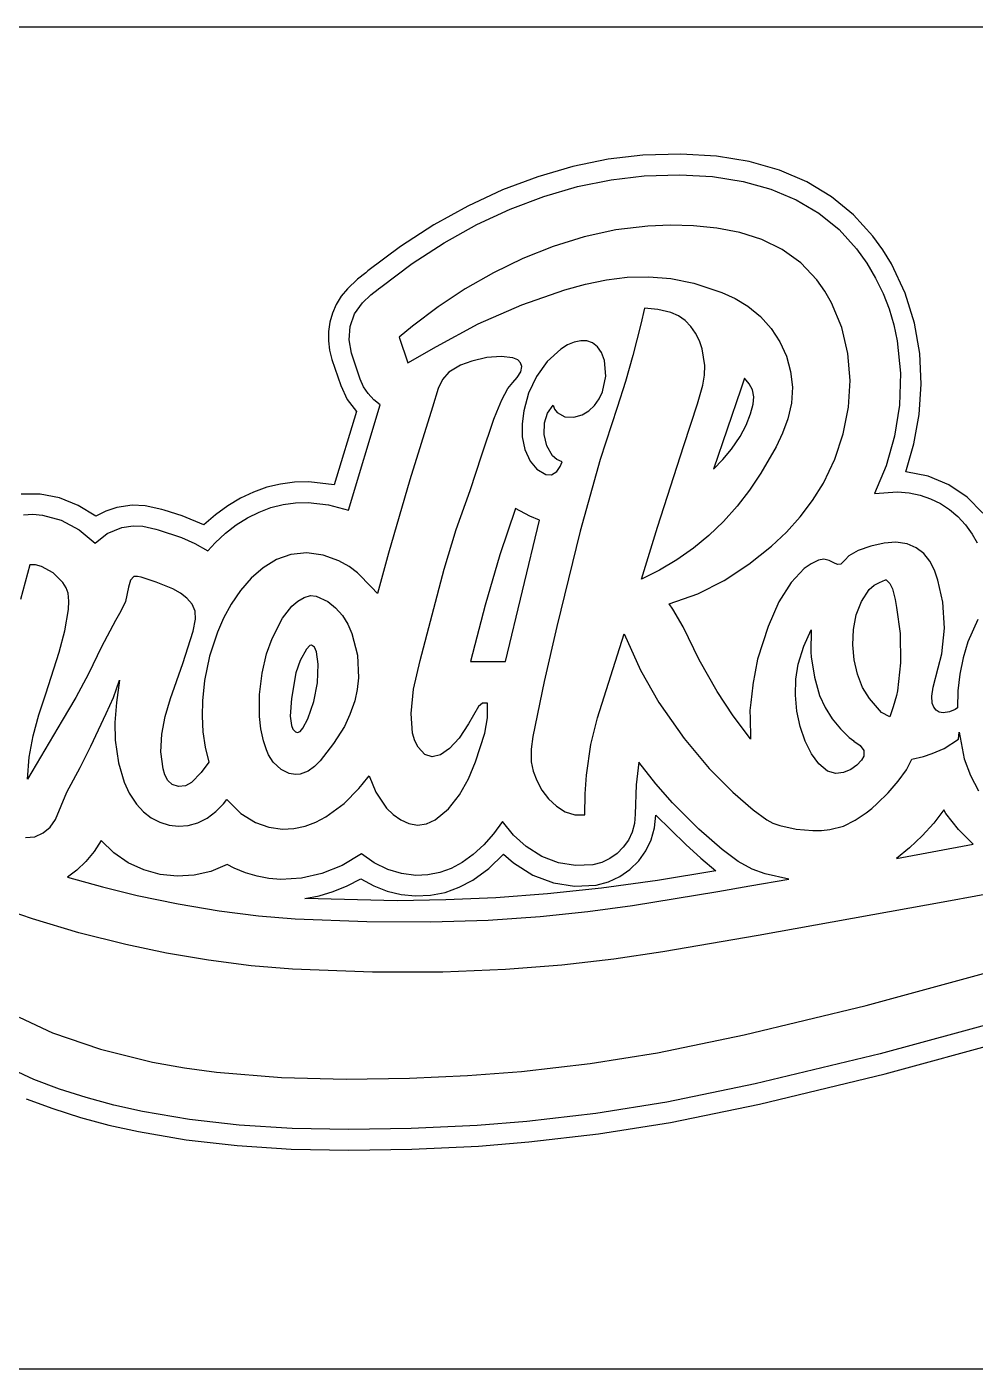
# Model space of a CAD drawing. Extents: x 0 to 353, y 0 to 165.
# Drawn here: x 121 to 237.9, y 0 to 165.4 of the extents above; entities that cross this region are included whole.
import ezdxf

# ---------------------------------------------------------------- set-up
doc = ezdxf.new("R2010")
doc.units = 0

msp = doc.modelspace()

# ---------------------------------------------------------------- linework, layer by layer
at = {"layer": 'Layer 1'}
for p, q in [((0, 165.405), (352.828, 165.405)), ((192.652778, 149.086888), (188.323547, 148.203033)), ((196.947, 149.581), (192.652778, 149.086888)), ((201.637594, 149.717398), (196.947, 149.581)), ((206.006062, 149.456813), (201.637594, 149.717398)), ((210.049312, 148.80032), (206.006062, 149.456813)), ((188.323547, 148.203033), (183.985274, 146.94039)), ((213.76425, 147.749), (210.049312, 148.80032)), ((217.147781, 146.30393), (213.76425, 147.749)), ((183.985274, 146.94039), (179.663925, 145.309915)), ((184.727583, 144.511644), (188.879564, 145.724551)), ((188.879564, 145.724551), (193.019352, 146.572937)), ((193.019352, 146.572937), (197.122042, 147.046313)), ((197.122042, 147.046313), (201.485263, 147.178416)), ((201.485263, 147.178416), (205.541671, 146.949507)), ((205.541671, 146.949507), (209.288412, 146.36062)), ((209.288412, 146.36062), (212.722629, 145.412789)), ((220.196813, 144.466187), (217.147781, 146.30393)), ((179.663925, 145.309915), (175.385467, 143.322563)), ((180.588317, 142.944705), (184.727583, 144.511644)), ((212.722629, 145.412789), (215.841467, 144.107048)), ((215.841467, 144.107048), (218.642068, 142.444429)), ((222.90825, 142.236852), (220.196813, 144.466187)), ((175.385467, 143.322563), (171.175866, 140.98929)), ((176.486673, 141.034223), (180.588317, 142.944705)), ((218.642068, 142.444429), (221.121579, 140.425966)), ((171.175866, 140.98929), (167.061088, 138.32105)), ((172.447557, 138.790688), (176.486673, 141.034223)), ((197.551195, 140.852794), (193.605712, 140.381483)), ((200.343065, 140.968229), (197.551195, 140.852794)), ((203.203545, 140.904812), (200.343065, 140.968229)), ((206.071541, 140.617224), (203.203545, 140.904812)), ((208.885961, 140.060144), (206.071541, 140.617224)), ((225.279, 139.617), (222.90825, 142.236852)), ((189.711142, 139.539008), (185.887705, 138.357793)), ((193.605712, 140.381483), (189.711142, 139.539008)), ((211.58571, 139.188251), (208.885961, 140.060144)), ((214.109694, 137.956225), (211.58571, 139.188251)), ((221.121579, 140.425966), (223.277142, 138.052693)), ((226.499365, 137.929265), (225.279, 139.617)), ((167.061088, 138.32105), (163.0671, 135.3288)), ((168.495878, 136.224588), (172.447557, 138.790688)), ((185.887705, 138.357793), (182.15562, 136.870268)), ((216.396821, 136.318746), (214.109694, 137.956225)), ((223.277142, 138.052693), (224.544831, 136.277805)), ((227.567325, 136.193054), (226.499365, 137.929265)), ((164.656542, 133.346413), (168.495878, 136.224588)), ((182.15562, 136.870268), (178.535107, 135.108858)), ((218.385995, 134.230494), (216.396821, 136.318746)), ((224.544831, 136.277805), (225.629426, 134.444448)), ((229.266224, 132.602179), (227.567325, 136.193054)), ((161.759069, 134.299955), (160.521586, 133.127245)), ((162.788186, 135.113825), (161.759069, 134.299955)), ((162.827875, 135.144692), (162.788186, 135.113825)), ((163.0671, 135.3288), (162.827875, 135.144692)), ((178.535107, 135.108858), (175.046385, 133.105991)), ((189.889816, 133.708411), (192.448441, 134.244423)), ((192.448441, 134.244423), (195.027688, 134.559518)), ((195.027688, 134.559518), (197.659197, 134.618026)), ((197.659197, 134.618026), (200.374609, 134.384278)), ((200.374609, 134.384278), (203.205565, 133.822604)), ((219.364133, 132.851366), (218.385995, 134.230494)), ((225.629426, 134.444448), (226.537924, 132.562005)), ((160.521586, 133.127245), (159.773299, 132.204473)), ((162.381124, 131.396216), (163.415478, 132.373933)), ((163.415478, 132.373933), (164.322504, 133.089546)), ((164.322504, 133.089546), (164.362193, 133.119312)), ((164.362193, 133.119312), (164.656542, 133.346413)), ((175.046385, 133.105991), (171.709675, 130.894094)), ((182.021265, 131.131574), (187.320172, 132.987152)), ((187.320172, 132.987152), (189.889816, 133.708411)), ((203.205565, 133.822604), (206.663886, 132.688756)), ((206.663886, 132.688756), (208.310057, 131.911407)), ((220.202016, 131.406226), (219.364133, 132.851366)), ((226.537924, 132.562005), (227.277323, 130.63986)), ((230.416084, 128.898322), (229.266224, 132.602179)), ((159.164461, 131.203347), (158.698405, 130.139151)), ((159.773299, 132.204473), (159.164461, 131.203347)), ((161.418148, 130.031565), (162.381124, 131.396216)), ((171.709675, 130.894094), (168.545195, 128.505594)), ((176.654534, 128.822954), (182.021265, 131.131574)), ((197.148841, 130.7204), (196.673695, 128.75256)), ((198.793523, 130.576947), (197.148841, 130.7204)), ((208.310057, 131.911407), (209.864245, 130.966214)), ((209.864245, 130.966214), (211.427347, 129.696087)), ((221.47116, 128.353277), (220.202016, 131.406226)), ((158.378464, 129.027168), (158.20797, 127.882681)), ((158.698405, 130.139151), (158.378464, 129.027168)), ((160.860317, 128.487598), (161.418148, 130.031565)), ((200.394391, 130.214384), (198.793523, 130.576947)), ((201.319779, 129.790068), (200.394391, 130.214384)), ((202.143674, 129.210208), (201.319779, 129.790068)), ((202.854708, 128.494955), (202.143674, 129.210208)), ((211.427347, 129.696087), (212.754352, 128.224487)), ((227.277323, 130.63986), (227.854619, 128.687393)), ((158.20797, 127.882681), (158.190257, 126.720972)), ((160.726647, 126.851232), (160.860317, 128.487598)), ((168.545195, 128.505594), (166.927935, 127.168344)), ((171.521765, 126.033944), (176.654534, 128.822954)), ((196.673695, 128.75256), (195.706865, 124.91941)), ((203.441511, 127.664464), (202.854708, 128.494955)), ((203.907132, 126.723197), (203.441511, 127.664464)), ((212.754352, 128.224487), (213.828478, 126.585689)), ((222.221706, 125.14238), (221.47116, 128.353277)), ((227.854619, 128.687393), (228.276811, 126.713987)), ((231.057291, 125.135429), (230.416084, 128.898322)), ((158.190257, 126.720972), (158.328658, 125.557326)), ((161.036154, 125.209386), (160.726647, 126.851232)), ((166.927935, 127.168344), (167.987375, 124.013194)), ((167.987375, 124.013194), (171.521765, 126.033944)), ((187.656308, 126.20676), (186.83904, 125.688978)), ((188.478472, 126.558053), (187.656308, 126.20676)), ((189.282008, 126.726955), (188.478472, 126.558053)), ((190.043389, 126.697562), (189.282008, 126.726955)), ((190.739089, 126.45397), (190.043389, 126.697562)), ((191.345584, 125.980276), (190.739089, 126.45397)), ((191.839346, 125.260576), (191.345584, 125.980276)), ((204.238705, 125.730254), (203.907132, 126.723197)), ((204.567091, 123.660444), (204.238705, 125.730254)), ((213.828478, 126.585689), (214.632944, 124.813966)), ((228.276811, 126.713987), (228.683868, 122.741888)), ((158.328658, 125.557326), (158.626506, 124.407025)), ((158.626506, 124.407025), (159.706886, 121.190135)), ((162.111024, 122.009036), (161.036154, 125.209386)), ((175.858103, 124.21054), (174.487232, 123.713481)), ((177.731412, 124.656749), (175.858103, 124.21054)), ((179.493923, 124.773881), (177.731412, 124.656749)), ((180.922261, 124.611549), (179.493923, 124.773881)), ((181.547753, 124.354959), (180.922261, 124.611549)), ((181.878758, 124.002732), (181.547753, 124.354959)), ((185.162122, 124.153653), (183.828441, 122.320364)), ((186.83904, 125.688978), (185.162122, 124.153653)), ((192.19685, 124.278968), (191.839346, 125.260576)), ((192.361268, 122.377103), (192.19685, 124.278968)), ((195.706865, 124.91941), (194.79686, 121.692031)), ((214.632944, 124.813966), (215.150967, 122.943593)), ((222.481933, 121.844266), (222.221706, 125.14238)), ((231.230232, 121.367448), (231.057291, 125.135429)), ((173.033683, 122.85014), (172.235783, 121.936264)), ((174.487232, 123.713481), (173.033683, 122.85014)), ((181.46769, 122.192401), (181.888404, 122.897545)), ((182.016287, 123.541364), (181.878758, 124.002732)), ((181.888404, 122.897545), (182.016287, 123.541364)), ((204.33751, 121.271483), (204.537877, 122.469994)), ((204.537877, 122.469994), (204.567091, 123.660444)), ((215.150967, 122.943593), (215.365766, 121.008844)), ((228.683868, 122.741888), (228.554473, 118.798622)), ((159.706886, 121.190135), (160.508353, 119.478892)), ((162.524571, 121.065738), (162.111024, 122.009036)), ((163.085293, 120.209874), (162.524571, 121.065738)), ((171.722204, 120.851439), (171.021743, 118.52531)), ((172.235783, 121.936264), (171.722204, 120.851439)), ((179.541749, 119.437843), (180.299802, 120.840409)), ((180.299802, 120.840409), (180.937008, 121.592265)), ((180.937008, 121.592265), (181.46769, 122.192401)), ((183.828441, 122.320364), (182.854635, 120.267762)), ((191.956934, 120.440307), (192.361268, 122.377103)), ((194.79686, 121.692031), (193.760662, 118.479431)), ((203.679635, 118.948664), (204.33751, 121.271483)), ((209.035294, 120.75483), (205.657454, 110.89139)), ((209.45973, 122.12515), (209.035294, 120.75483)), ((210.040301, 121.420425), (209.45973, 122.12515)), ((210.440605, 120.687105), (210.040301, 121.420425)), ((215.365766, 121.008844), (215.260559, 119.043993)), ((222.280122, 118.529669), (222.481933, 121.844266)), ((230.975295, 117.648324), (231.230232, 121.367448)), ((160.508353, 119.478892), (161.650466, 117.990885)), ((163.777893, 119.458189), (163.085293, 120.209874)), ((164.587074, 118.827426), (163.777893, 119.458189)), ((178.931692, 117.950939), (179.541749, 119.437843)), ((182.854635, 120.267762), (182.25734, 118.074498)), ((190.991808, 118.754038), (191.543972, 119.548015)), ((191.543972, 119.548015), (191.956934, 120.440307)), ((210.625, 119.831), (210.440605, 120.687105)), ((210.519075, 118.925059), (210.624994, 119.831)), ((161.650466, 117.990885), (158.906516, 108.965295)), ((160.650294, 105.844126), (164.587074, 118.827426)), ((171.021743, 118.52531), (168.210545, 109.584734)), ((178.573403, 117.04364), (178.931692, 117.950939)), ((182.25734, 118.074498), (182.063933, 116.504001)), ((184.839238, 116.617088), (185.193807, 117.786766)), ((185.193807, 117.786766), (185.870008, 118.800998)), ((185.87, 118.801), (186.05719, 118.296742)), ((186.05719, 118.296742), (186.391863, 117.872478)), ((186.391863, 117.872478), (187.34285, 117.34579)), ((188.423233, 117.296594), (189.47385, 117.603758)), ((189.47385, 117.603758), (190.301435, 118.094058)), ((190.301435, 118.094058), (190.991808, 118.754038)), ((193.760662, 118.479431), (191.679685, 112.07171)), ((201.973075, 113.813544), (203.679635, 118.948664)), ((209.665211, 116.342995), (210.197667, 117.719706)), ((210.197667, 117.719706), (210.519075, 118.925059)), ((215.260559, 119.043993), (214.818565, 117.083314)), ((221.644553, 115.269319), (222.280122, 118.529669)), ((228.554473, 118.798622), (227.944605, 114.959245)), ((230.332864, 114.032004), (230.975295, 117.648324)), ((177.089392, 112.664238), (178.573403, 117.04364)), ((182.063933, 116.504001), (182.082605, 114.899914)), ((184.795966, 115.191231), (184.839238, 116.617088)), ((187.34285, 117.34579), (188.423233, 117.296594)), ((208.926154, 114.92298), (209.665211, 116.342995)), ((214.818565, 117.083314), (214.161551, 115.337169)), ((182.082605, 114.899914), (182.385704, 113.339442)), ((185.108229, 113.795968), (184.795966, 115.191231)), ((207.864759, 113.377284), (208.926154, 114.92298)), ((214.161551, 115.337169), (213.351781, 113.654483)), ((220.603504, 112.13395), (221.644553, 115.269319)), ((227.944605, 114.959245), (226.910242, 111.298816)), ((175.660783, 108.26499), (177.089392, 112.664238)), ((182.385704, 113.339442), (183.045578, 111.899788)), ((185.81433, 112.535614), (185.108229, 113.795968)), ((186.338845, 112.072664), (185.81433, 112.535614)), ((198.761695, 103.752744), (201.973075, 113.813544)), ((206.802328, 112.093176), (207.864759, 113.377284)), ((213.351781, 113.654483), (211.474895, 110.412514)), ((229.343328, 110.572434), (230.332864, 114.032004)), ((183.045578, 111.899788), (183.881632, 110.920555)), ((183.881632, 110.920555), (184.968218, 110.240638)), ((186.329718, 110.600028), (186.74671, 111.224552)), ((186.980149, 111.812698), (186.338845, 112.072664)), ((186.74671, 111.224552), (186.980149, 111.812698)), ((191.679685, 112.07171), (189.200315, 103.26109)), ((205.657454, 110.89139), (206.802328, 112.093176)), ((219.185256, 109.194294), (220.603504, 112.13395)), ((226.910242, 111.298816), (225.507362, 107.892393)), ((154.01804, 109.288056), (152.287512, 109.065547)), ((155.780026, 109.327993), (154.01804, 109.288056)), ((158.906516, 108.965295), (155.780026, 109.327993)), ((168.210545, 109.584734), (165.607713, 100.54251)), ((184.968218, 110.240638), (185.69899, 110.19957)), ((185.69899, 110.19957), (186.329718, 110.600028)), ((211.474895, 110.412514), (210.086268, 108.313248)), ((217.843878, 107.047864), (219.185256, 109.194294)), ((232.097765, 110.036067), (229.343328, 110.572434)), ((234.632372, 108.985209), (232.097765, 110.036067)), ((122.670759, 107.832832), (120.318174, 107.813246)), ((125.043188, 107.360563), (122.670759, 107.832832)), ((148.941242, 108.081697), (147.335706, 107.324801)), ((150.593545, 108.662686), (148.941242, 108.081697)), ((152.287512, 109.065547), (150.593545, 108.662686)), ((173.939612, 103.459223), (175.660783, 108.26499)), ((210.086268, 108.313248), (208.552664, 106.327268)), ((225.507362, 107.892393), (228.315252, 108.091935)), ((228.315252, 108.091935), (229.744118, 107.96842)), ((229.744118, 107.96842), (231.108169, 107.686517)), ((231.108169, 107.686517), (232.400365, 107.250205)), ((236.891854, 107.451074), (234.632372, 108.985209)), ((127.350297, 106.435816), (125.043188, 107.360563)), ((129.506924, 105.097966), (127.350297, 106.435816)), ((132.106454, 106.171736), (130.74964, 105.727456)), ((133.985096, 106.444655), (132.106454, 106.171736)), ((135.596469, 106.388087), (133.985096, 106.444655)), ((137.642854, 105.947942), (135.596469, 106.388087)), ((137.943816, 105.857543), (137.642854, 105.947942)), ((145.78204, 106.394221), (144.285346, 105.292177)), ((147.335706, 107.324801), (145.78204, 106.394221)), ((149.635783, 105.612206), (151.103782, 106.158194)), ((151.103782, 106.158194), (152.607916, 106.537746)), ((152.607916, 106.537746), (154.143236, 106.748703)), ((154.143236, 106.748703), (155.704794, 106.788909)), ((155.704794, 106.788909), (158.205654, 106.514542)), ((158.205654, 106.514542), (160.650294, 105.844126)), ((181.25, 106.066), (179.315461, 100.335341)), ((183.020291, 105.127087), (181.25, 106.066016)), ((181.25, 106.066016), (181.25, 106.066)), ((208.552664, 106.327268), (206.882272, 104.464406)), ((216.322251, 105.023804), (217.843878, 107.047864)), ((232.400365, 107.250205), (233.613664, 106.663463)), ((233.613664, 106.663463), (234.741026, 105.93027)), ((234.741026, 105.93027), (235.775408, 105.054605)), ((238.820918, 105.464874), (236.891854, 107.451074)), ((120.625489, 105.291803), (121.773447, 105.347407)), ((121.773447, 105.347407), (122.939711, 105.247155)), ((122.939711, 105.247155), (125.264373, 104.608848)), ((125.264373, 104.608848), (127.4739, 103.436414)), ((130.74964, 105.727456), (129.506924, 105.097966)), ((140.173201, 105.138895), (137.943816, 105.857543)), ((142.850726, 104.020893), (140.173201, 105.138895)), ((144.285346, 105.292177), (142.850726, 104.020893)), ((146.82798, 104.029547), (148.208866, 104.901938)), ((148.208866, 104.901938), (149.635783, 105.612206)), ((179.99324, 87.198996), (184.18357, 104.625696)), ((184.18357, 104.625696), (183.020291, 105.127087)), ((206.882272, 104.464406), (205.083285, 102.734495)), ((214.631124, 103.139476), (216.322251, 105.023804)), ((235.775408, 105.054605), (236.70977, 104.040447)), ((127.4739, 103.436414), (129.442719, 101.789383)), ((129.442719, 101.789383), (130.911706, 102.981938)), ((130.911706, 102.981938), (132.718039, 103.706513)), ((132.718039, 103.706513), (134.113885, 103.908518)), ((134.113885, 103.908518), (135.318116, 103.864026)), ((135.318116, 103.864026), (136.902859, 103.517997)), ((136.902859, 103.517997), (137.207131, 103.425394)), ((137.207131, 103.425394), (140.087913, 102.463248)), ((144.224094, 101.807029), (145.498073, 102.997192)), ((145.498073, 102.997192), (146.82798, 104.029547)), ((172.444993, 98.57904), (173.939612, 103.459223)), ((189.200315, 103.26109), (186.327385, 91.49709)), ((196.765195, 97.341014), (198.761695, 103.752744)), ((205.083285, 102.734495), (203.163892, 101.147368)), ((212.781246, 101.412244), (214.631124, 103.139476)), ((236.70977, 104.040447), (237.537072, 102.891775)), ((237.537072, 102.891775), (238.142306, 101.831235)), ((140.087913, 102.463248), (141.71088, 101.754179)), ((141.71088, 101.754179), (143.333331, 100.837994)), ((143.333331, 100.837994), (144.224094, 101.807029)), ((203.163892, 101.147368), (201.132286, 99.712857)), ((209.988675, 99.186778), (212.781246, 101.412244)), ((225.050211, 101.430983), (223.466709, 100.875773)), ((226.680701, 101.791621), (225.050211, 101.430983)), ((228.132601, 101.885185), (226.680701, 101.791621)), ((229.510611, 101.688554), (228.132601, 101.885185)), ((230.645367, 101.211513), (229.510611, 101.688554)), ((231.564814, 100.490637), (230.645367, 101.211513)), ((151.775316, 99.762287), (150.13484, 98.758669)), ((153.572578, 100.395515), (151.775316, 99.762287)), ((155.520477, 100.583305), (153.572578, 100.395515)), ((157.523591, 100.310177), (155.520477, 100.583305)), ((159.480407, 99.615371), (157.523591, 100.310177)), ((160.737214, 98.91648), (159.480407, 99.615371)), ((165.607713, 100.54251), (164.227473, 95.5926)), ((179.315461, 100.335341), (177.519216, 94.161381)), ((201.132286, 99.712857), (198.996657, 98.440795)), ((217.699357, 99.249096), (216.836851, 98.651194)), ((218.594379, 99.677022), (217.699357, 99.249096)), ((219.261351, 99.792778), (218.594379, 99.677022)), ((219.895937, 99.655042), (219.261351, 99.792778)), ((220.478431, 99.368892), (219.895937, 99.655042)), ((220.936217, 99.16515), (220.478431, 99.368892)), ((221.864187, 99.711197), (221.346044, 99.197465)), ((222.333821, 100.230443), (221.864187, 99.711197)), ((223.466709, 100.875773), (222.333821, 100.230443)), ((232.296895, 99.5625), (231.564814, 100.490637)), ((232.869554, 98.463676), (232.296895, 99.5625)), ((121.377121, 99.128151), (120.232801, 94.841901)), ((122.078438, 99.110656), (121.377121, 99.128151)), ((122.814894, 98.915419), (122.078438, 99.110656)), ((124.259697, 98.107581), (122.814894, 98.915419)), ((125.444464, 96.936353), (124.259697, 98.107581)), ((134.213813, 97.680631), (133.797009, 97.226224)), ((134.656438, 97.689312), (134.213813, 97.680631)), ((135.095757, 97.578105), (134.656438, 97.689312)), ((150.13484, 98.758669), (148.657299, 97.459708)), ((161.775118, 98.126122), (160.737214, 98.91648)), ((163.517507, 96.359891), (161.775118, 98.126122)), ((169.493793, 87.32544), (172.444993, 98.57904)), ((198.996657, 98.440795), (196.765195, 97.341014)), ((206.962928, 97.201506), (209.988675, 99.186778)), ((216.836851, 98.651194), (215.210888, 96.948095)), ((221.346044, 99.197465), (220.936217, 99.16515)), ((233.310735, 97.230739), (232.869554, 98.463676)), ((125.855876, 96.286879), (125.444464, 96.936353)), ((126.102131, 95.633451), (125.855876, 96.286879)), ((133.538436, 96.342283), (133.186343, 94.613671)), ((133.797009, 97.226224), (133.538436, 96.342283)), ((136.949836, 96.996488), (135.095757, 97.578105)), ((138.997804, 96.166306), (136.949836, 96.996488)), ((139.94399, 95.630196), (138.997804, 96.166306)), ((147.348844, 95.94045), (146.215622, 94.275942)), ((148.657299, 97.459708), (147.348844, 95.94045)), ((164.227473, 95.5926), (163.517507, 96.359891)), ((203.700291, 95.550274), (206.962928, 97.201506)), ((215.210888, 96.948095), (213.719489, 94.572997)), ((223.868895, 94.605362), (224.81534, 96.059987)), ((224.81534, 96.059987), (225.457711, 96.598387)), ((225.457711, 96.598387), (226.11455, 96.934212)), ((226.11455, 96.934212), (226.841601, 97.271552)), ((226.841601, 97.271552), (226.938615, 97.245108)), ((226.938615, 97.245108), (227.394747, 96.793913)), ((227.394747, 96.793913), (227.70701, 96.144951)), ((227.70701, 96.144951), (228.032225, 94.840158)), ((233.910441, 94.508825), (233.310735, 97.230739)), ((126.207689, 94.628178), (126.102131, 95.633451)), ((126.139613, 93.617111), (126.207689, 94.628178)), ((133.186343, 94.613671), (132.615147, 93.402238)), ((140.758039, 94.998574), (139.94399, 95.630196)), ((141.379749, 94.260318), (140.758039, 94.998574)), ((153.6783, 94.0061), (154.415137, 94.640084)), ((154.415137, 94.640084), (155.203237, 95.096818)), ((155.203237, 95.096818), (155.977694, 95.319356)), ((155.977694, 95.319356), (156.6736, 95.25075)), ((156.6736, 95.25075), (158.13211, 94.578274)), ((158.13211, 94.578274), (159.068074, 93.826965)), ((200.197046, 94.326924), (203.700291, 95.550274)), ((200.649044, 93.637904), (200.197046, 94.326924)), ((213.719489, 94.572997), (212.365649, 91.531172)), ((223.232044, 92.938451), (223.868895, 94.605362)), ((228.032225, 94.840158), (228.219632, 93.861751)), ((234.113288, 91.311364), (233.910441, 94.508825)), ((125.693561, 90.971033), (126.139613, 93.617111)), ((132.615147, 93.402238), (131.950523, 92.234631)), ((141.748917, 93.404305), (141.379749, 94.260318)), ((141.804452, 92.43747), (141.748917, 93.404305)), ((146.215622, 94.275942), (145.263783, 92.541231)), ((152.544379, 92.519934), (153.6783, 94.00608)), ((153.6783, 94.00608), (153.6783, 94.0061)), ((159.068074, 93.826965), (159.909225, 92.884939)), ((159.909225, 92.884939), (160.564715, 91.819932)), ((177.519216, 94.161381), (175.68054, 87.2056)), ((201.904714, 91.460604), (200.649044, 93.637904)), ((222.885925, 91.133461), (223.232044, 92.938451)), ((228.219632, 93.861751), (228.634009, 90.648998)), ((131.950523, 92.234631), (130.207029, 88.992797)), ((141.521816, 90.951395), (141.804452, 92.43747)), ((145.263783, 92.541231), (144.499477, 90.811365)), ((151.26453, 90.03457), (152.544379, 92.519934)), ((160.564715, 91.819932), (161.094269, 90.632813)), ((186.327385, 91.49709), (184.773097, 84.738505)), ((203.884399, 87.410555), (201.904714, 91.460604)), ((212.365649, 91.531172), (211.052659, 87.474232)), ((216.80013, 89.105185), (217.68593, 91.090246)), ((217.68593, 91.090246), (217.627496, 88.346296)), ((222.811675, 89.264599), (222.885925, 91.133461)), ((233.806812, 88.131265), (234.113288, 91.311364)), ((238.206641, 92.381539), (236.984009, 89.632767)), ((125.021076, 88.36544), (125.693561, 90.971033)), ((140.234536, 86.97101), (141.521816, 90.951395)), ((144.499477, 90.811365), (143.543119, 87.872975)), ((150.566786, 88.131766), (151.26453, 90.03457)), ((161.094269, 90.632813), (161.761307, 87.993731)), ((191.364384, 80.27543), (194.643014, 90.60193)), ((194.643014, 90.60193), (196.669004, 86.122209)), ((228.634009, 90.648998), (228.696985, 87.037711)), ((236.984009, 89.632767), (236.409662, 87.669458)), ((123.344538, 83.214012), (125.021076, 88.36544)), ((130.207029, 88.992797), (128.602443, 85.680681)), ((143.543119, 87.872975), (142.920797, 84.846115)), ((150.023814, 85.775397), (150.566786, 88.131766)), ((155.468941, 88.724358), (154.704922, 87.330524)), ((155.914321, 89.162022), (155.468941, 88.724358)), ((156.111656, 89.209427), (155.914321, 89.162022)), ((156.490065, 88.964825), (156.111656, 89.209427)), ((156.727916, 88.3804), (156.490065, 88.964825)), ((156.92966, 86.89212), (156.727916, 88.3804)), ((161.761307, 87.993731), (161.881817, 85.170679)), ((216.083, 86.864636), (216.80013, 89.105185)), ((217.627496, 88.346296), (217.694735, 87.786263)), ((217.694735, 87.786263), (218.079072, 85.266934)), ((222.990433, 87.406074), (222.811675, 89.264599)), ((233.353713, 86.418085), (233.806812, 88.131265)), ((236.409662, 87.669458), (236.006571, 85.644036)), ((138.716266, 82.641278), (140.234536, 86.97101)), ((154.704922, 87.330524), (154.181303, 85.824552)), ((156.841465, 84.565986), (156.92966, 86.89212)), ((168.681851, 83.790323), (169.493793, 87.32544)), ((175.68054, 87.2056), (179.99324, 87.198996)), ((196.669004, 86.122209), (198.924854, 82.15842)), ((206.093944, 83.487834), (203.884399, 87.410555)), ((211.052659, 87.474232), (210.497034, 84.367582)), ((215.781407, 85.017405), (216.083, 86.864636)), ((223.403336, 85.632092), (222.990433, 87.406074)), ((228.697, 87.0377), (228.335403, 83.57056)), ((228.696985, 87.037711), (228.697, 87.0377)), ((232.725604, 84.033939), (233.353713, 86.418085)), ((128.602443, 85.680681), (127.052426, 82.766682)), ((131.68751, 82.764543), (132.462074, 84.889032)), ((132.462074, 84.889032), (132.076775, 82.166167)), ((142.920797, 84.846115), (142.656214, 82.355725)), ((149.709974, 83.145455), (150.023814, 85.775397)), ((154.181303, 85.824552), (153.621271, 82.654378)), ((156.37624, 82.27955), (156.841465, 84.565986)), ((161.881817, 85.170679), (161.72821, 83.753596)), ((184.773097, 84.738505), (183.401535, 77.94599)), ((210.497034, 84.367582), (210.483798, 84.265054)), ((215.738557, 83.06831), (215.781407, 85.017405)), ((218.079072, 85.266934), (218.722205, 82.994003)), ((224.031522, 84.016861), (223.403336, 85.632092)), ((236.006571, 85.644036), (235.772771, 83.578719)), ((122.514351, 80.637329), (123.344538, 83.214012)), ((127.052426, 82.766682), (125.363503, 79.937021)), ((130.801535, 80.775862), (131.68751, 82.764543)), ((149.69963, 80.42193), (149.709974, 83.145455)), ((161.72821, 83.753596), (161.427275, 82.366639)), ((168.368485, 80.785934), (168.681851, 83.790323)), ((208.063566, 80.510581), (206.093944, 83.487834)), ((210.483798, 84.265054), (210.260004, 82.147284)), ((215.932696, 81.096764), (215.738557, 83.06831)), ((218.722205, 82.994003), (219.418837, 81.538434)), ((224.856129, 82.634587), (224.031522, 84.016861)), ((228.216339, 83.007217), (227.770959, 81.614847)), ((228.335403, 83.57056), (228.216339, 83.007217)), ((232.556863, 82.941862), (232.725604, 84.033939)), ((232.595241, 82.082225), (232.556863, 82.941862)), ((235.772771, 83.578719), (235.706299, 81.495727)), ((132.076775, 82.166167), (131.860148, 79.692182)), ((138.090812, 80.42822), (138.716266, 82.641278)), ((142.656214, 82.355725), (142.615734, 80.452)), ((153.621271, 82.654378), (153.480851, 80.482453)), ((155.655113, 80.153105), (156.37624, 82.27955)), ((161.427275, 82.366639), (160.841024, 80.659657)), ((176.70258, 81.63797), (175.4414, 79.50146)), ((177.173866, 82.085556), (176.70258, 81.63797)), ((177.79729, 82.080045), (177.173866, 82.085556)), ((177.802443, 80.261723), (177.79729, 82.080045)), ((198.924854, 82.15842), (202.028608, 77.697164)), ((210.260004, 82.147284), (210.143423, 81.142283)), ((210.143423, 81.142283), (210.160786, 80.159604)), ((216.342067, 79.18218), (215.932696, 81.096764)), ((219.418837, 81.538434), (220.290963, 80.14684)), ((226.368532, 80.930647), (224.856129, 82.634587)), ((227.770959, 81.614847), (227.367469, 80.363587)), ((232.786119, 81.563218), (232.595241, 82.082225)), ((233.07549, 81.186218), (232.786119, 81.563218)), ((233.462632, 80.952675), (233.07549, 81.186218)), ((235.435101, 81.299495), (234.719486, 80.97924)), ((235.706299, 81.495727), (235.435101, 81.299495)), ((125.363503, 79.937021), (121.099303, 72.718311)), ((121.805461, 78.039434), (122.514351, 80.637329)), ((128.897914, 76.755302), (130.801535, 80.775862)), ((131.860148, 79.692182), (131.891156, 77.499451)), ((137.671973, 78.227203), (138.090812, 80.42822)), ((142.615734, 80.452), (142.72925, 78.538561)), ((149.870507, 78.914632), (149.69963, 80.42193)), ((153.480851, 80.482453), (153.631349, 79.316755)), ((155.041594, 78.965185), (155.655113, 80.153105)), ((160.841024, 80.659657), (160.156175, 79.208938)), ((168.554935, 78.377897), (168.368485, 80.785934)), ((175.4414, 79.50146), (174.288586, 77.769783)), ((177.462292, 78.38966), (177.802443, 80.261723)), ((190.53646, 76.98908), (191.364384, 80.27543)), ((210.206004, 77.654874), (208.063566, 80.510581)), ((210.160786, 80.159604), (210.199372, 77.799304)), ((220.290963, 80.14684), (221.28794, 78.891465)), ((227.367469, 80.363587), (226.368532, 80.930647)), ((233.946821, 80.864035), (233.462632, 80.952675)), ((234.719486, 80.97924), (233.946821, 80.864035)), ((121.304801, 75.404903), (121.805461, 78.039434)), ((137.547871, 76.071353), (137.671973, 78.227203)), ((142.72925, 78.538561), (143.00689, 76.63918)), ((150.190211, 77.43214), (149.870507, 78.914632)), ((153.631349, 79.316755), (153.822863, 78.855095)), ((153.822863, 78.855095), (154.115159, 78.527988)), ((154.115159, 78.527988), (154.361003, 78.444202)), ((154.361, 78.4442), (154.704921, 78.586166)), ((154.361003, 78.444202), (154.361, 78.4442)), ((154.704921, 78.586166), (155.041594, 78.965185)), ((160.156175, 79.208938), (158.802395, 77.081039)), ((168.835978, 77.41802), (168.554935, 78.377897)), ((174.288586, 77.769783), (173.129467, 76.483559)), ((176.33106, 74.848105), (177.462292, 78.38966)), ((183.401535, 77.94599), (183.195518, 76.386465)), ((210.199372, 77.799304), (210.210406, 77.64827)), ((216.944915, 77.403972), (216.342067, 79.18218)), ((221.28794, 78.891465), (222.359125, 77.844553)), ((222.359125, 77.844553), (222.92467, 77.425631)), ((235.830894, 77.647274), (235.904757, 78.488425)), ((235.904757, 78.488425), (236.539756, 75.189955)), ((127.579823, 74.156182), (128.897914, 76.755302)), ((131.891156, 77.499451), (132.33309, 74.704792)), ((143.00689, 76.63918), (143.458783, 74.777625)), ((150.542989, 76.3264), (150.190211, 77.43214)), ((150.817495, 75.715655), (150.542989, 76.3264)), ((158.802395, 77.081039), (157.160875, 74.971539)), ((169.24244, 76.63184), (168.835978, 77.41802)), ((170.0767, 75.744935), (169.24244, 76.63184)), ((173.129467, 76.483559), (172.014791, 75.689295)), ((183.195518, 76.386465), (183.192073, 74.8195)), ((189.98676, 73.202511), (190.53646, 76.98908)), ((202.028608, 77.697164), (205.121614, 74.02469)), ((210.210406, 77.64827), (210.206004, 77.654874)), ((217.719484, 75.841553), (216.944915, 77.403972)), ((222.92467, 77.425631), (222.963256, 77.400288)), ((222.963256, 77.400288), (223.705881, 76.847005)), ((223.705881, 76.847005), (224.191366, 76.225098)), ((224.191366, 76.225098), (224.17097, 75.555785)), ((232.616214, 75.845354), (234.063564, 76.495167)), ((234.063564, 76.495167), (235.830894, 77.647274)), ((121.099303, 72.718311), (121.304801, 75.404903)), ((132.33309, 74.704792), (133.032857, 72.324648)), ((137.806626, 73.993795), (137.547871, 76.071353)), ((143.458783, 74.777625), (142.502976, 73.507625)), ((151.38635, 74.809457), (150.817495, 75.715655)), ((152.350977, 73.878734), (151.38635, 74.809457)), ((157.160875, 74.971539), (156.46745, 74.275354)), ((170.9953, 75.4335), (170.0767, 75.744935)), ((172.014791, 75.689295), (170.9953, 75.4335)), ((175.462879, 72.728826), (176.33106, 74.848105)), ((183.192073, 74.8195), (183.415153, 73.700698)), ((196.453071, 74.78747), (196.111869, 72.00962)), ((198.525366, 72.126206), (196.453071, 74.78747)), ((218.644018, 74.574336), (217.719484, 75.841553)), ((219.69676, 73.681736), (218.644018, 74.574336)), ((223.8893, 75.0278), (223.323943, 74.419429)), ((224.17097, 75.555785), (223.889298, 75.027858)), ((223.889298, 75.027858), (223.8893, 75.0278)), ((229.417443, 73.842568), (230.099364, 75.155784)), ((230.099364, 75.155784), (231.517094, 75.498639)), ((231.517094, 75.498639), (232.616214, 75.845354)), ((236.539756, 75.189955), (237.308424, 73.164655)), ((125.966554, 71.113062), (127.579823, 74.156182)), ((138.033828, 73.230773), (137.806626, 73.993795)), ((138.388155, 72.556224), (138.033828, 73.230773)), ((142.502976, 73.507625), (141.317588, 72.275107)), ((153.35529, 73.406077), (152.350977, 73.878734)), ((154.144766, 73.284406), (153.35529, 73.406077)), ((154.72671, 73.332225), (154.144766, 73.284406)), ((155.680178, 73.703124), (154.72671, 73.332225)), ((156.46745, 74.275354), (155.680178, 73.703124)), ((162.359965, 72.025897), (163.22427, 73.112887)), ((163.22427, 73.112887), (164.017038, 71.090102)), ((183.415153, 73.700698), (183.862573, 72.523346)), ((189.82007, 70.891784), (189.98676, 73.202511)), ((205.121614, 74.02469), (208.017424, 71.111244)), ((220.72643, 73.38849), (219.69676, 73.681736)), ((221.670676, 73.513164), (220.72643, 73.38849)), ((222.560458, 73.885681), (221.670676, 73.513164)), ((223.323943, 74.419429), (222.560458, 73.885681)), ((228.420915, 72.441193), (229.417443, 73.842568)), ((237.308424, 73.164655), (238.310256, 71.257585)), ((133.032857, 72.324648), (133.647737, 70.993705)), ((138.931824, 72.050348), (138.388155, 72.556224)), ((139.727056, 71.793345), (138.931824, 72.050348)), ((140.595186, 71.879816), (139.727056, 71.793345)), ((141.317588, 72.275107), (140.595186, 71.879816)), ((160.13192, 69.69465), (161.934428, 71.543032)), ((161.934428, 71.543032), (162.359965, 72.025897)), ((174.363911, 70.752585), (175.462879, 72.728826)), ((183.862573, 72.523346), (184.507939, 71.359948)), ((184.507939, 71.359948), (185.324859, 70.283004)), ((196.111869, 72.00962), (195.988948, 68.37353)), ((200.599311, 69.76921), (198.525366, 72.126206)), ((227.190396, 71.030928), (228.420915, 72.441193)), ((125.259073, 69.427453), (125.966554, 71.113062)), ((133.647737, 70.993705), (134.54787, 69.607162)), ((134.54787, 69.607162), (135.390635, 68.681018)), ((144.328351, 68.715571), (145.26018, 69.677712)), ((145.26018, 69.677712), (145.666978, 70.185935)), ((145.666978, 70.185935), (147.387868, 68.489295)), ((157.884376, 68.066929), (160.13192, 69.69465)), ((164.017038, 71.090102), (165.354578, 69.147723)), ((173.005528, 69.032657), (174.363911, 70.752585)), ((185.324859, 70.283004), (186.286937, 69.365016)), ((189.780193, 68.28981), (189.82007, 70.891784)), ((203.834936, 66.519663), (200.599311, 69.76921)), ((208.017424, 71.111244), (210.534544, 68.92706)), ((225.16103, 69.069959), (225.806504, 69.691044)), ((225.806504, 69.691044), (227.190396, 71.030928)), ((124.540014, 67.735222), (125.259073, 69.427453)), ((135.390635, 68.681018), (136.356751, 67.937807)), ((136.356751, 67.937807), (137.419708, 67.388074)), ((142.109754, 67.334743), (143.25927, 67.910522)), ((143.25927, 67.910522), (144.328351, 68.715571)), ((147.387868, 68.489295), (149.209078, 67.349385)), ((156.630082, 67.419499), (157.884376, 68.066929)), ((165.354578, 69.147723), (166.188589, 68.327674)), ((166.188589, 68.327674), (167.111936, 67.672912)), ((171.3591, 67.682315), (173.005528, 69.032657)), ((186.286937, 69.365016), (187.367782, 68.678486)), ((187.367782, 68.678486), (188.540998, 68.295917)), ((188.540998, 68.295917), (189.780193, 68.28981)), ((195.988948, 68.37353), (195.900321, 67.250917)), ((198.382146, 66.706562), (198.52897, 68.2655)), ((198.52897, 68.2655), (198.529, 68.2655)), ((198.529, 68.2655), (202.234415, 64.63073)), ((210.534544, 68.92706), (212.203624, 67.69013)), ((223.127185, 67.648789), (224.472564, 68.572074)), ((224.472564, 68.572074), (225.16103, 69.069959)), ((234.027, 68.9071), (232.78725, 67.287113)), ((234.027001, 68.907098), (234.027, 68.9071)), ((234.28938, 68.48707), (234.027001, 68.907098)), ((235.832914, 66.501185), (234.28938, 68.48707)), ((123.031064, 66.073306), (123.896954, 66.802977)), ((123.896954, 66.802977), (124.540014, 67.735222)), ((137.419708, 67.388074), (138.552997, 67.042358)), ((138.552997, 67.042358), (139.730108, 66.911203)), ((139.730108, 66.911203), (140.92453, 67.005151)), ((140.92453, 67.005151), (142.109754, 67.334743)), ((149.209078, 67.349385), (150.8404, 66.7713)), ((150.8404, 66.7713), (152.519678, 66.544612)), ((152.519678, 66.544612), (153.933186, 66.624867)), ((153.933186, 66.624867), (155.30817, 66.927654)), ((155.30817, 66.927654), (156.630082, 67.419499)), ((167.111936, 67.672912), (168.109, 67.231831)), ((168.109, 67.231831), (169.16416, 67.052827)), ((169.16416, 67.052827), (170.278992, 67.194767)), ((170.278992, 67.194767), (171.3591, 67.682315)), ((179.64215, 67.48939), (178.544614, 65.953241)), ((181.015635, 65.801296), (179.64215, 67.48939)), ((195.615621, 66.184967), (195.152509, 65.19679)), ((195.900321, 67.250917), (195.615621, 66.184967)), ((197.96685, 65.228031), (198.382146, 66.706562)), ((206.713381, 64.03327), (203.834936, 66.519663)), ((212.203624, 67.69013), (212.976979, 67.273134)), ((212.976979, 67.273134), (213.813174, 66.983472)), ((213.813174, 66.983472), (215.8331, 66.530097)), ((215.8331, 66.530097), (217.897674, 66.379339)), ((217.897674, 66.379339), (218.954905, 66.368315)), ((218.954905, 66.368315), (220.002214, 66.489583)), ((220.002214, 66.489583), (221.670184, 66.917324)), ((221.670184, 66.917324), (223.127185, 67.648789)), ((232.78725, 67.287113), (231.368491, 65.716116)), ((237.64848, 64.6881), (235.832914, 66.501185)), ((120.868924, 65.499492), (122.001876, 65.61566)), ((122.001876, 65.61566), (123.031064, 66.073306)), ((130.184981, 65.140106), (129.32349, 63.791088)), ((131.761227, 63.620168), (130.184981, 65.140106)), ((177.34579, 64.594548), (176.048574, 63.416308)), ((178.544614, 65.953241), (177.34579, 64.594548)), ((182.5702, 64.38936), (181.015635, 65.801296)), ((195.152509, 65.19679), (194.528644, 64.307495)), ((197.307203, 63.858641), (197.96685, 65.228031)), ((202.234415, 64.63073), (204.072921, 62.946163)), ((228.18412, 62.90878), (237.64848, 64.6881)), ((231.368491, 65.716116), (229.818267, 64.241032)), ((129.32349, 63.791088), (128.31181, 62.547486)), ((133.529605, 62.410701), (131.761227, 63.620168)), ((162.27558, 63.51072), (159.873919, 62.081869)), ((163.841978, 62.397542), (162.27558, 63.51072)), ((176.048574, 63.416308), (174.65586, 62.42152)), ((177.972387, 61.711136), (179.76342, 63.4589)), ((179.76342, 63.4589), (181.01909, 62.37852)), ((182.570178, 64.38935), (182.5702, 64.38936)), ((184.493054, 63.175386), (182.570178, 64.38935)), ((186.535616, 62.390232), (184.493054, 63.175386)), ((192.869299, 62.909993), (191.869139, 62.444005)), ((193.761687, 63.538193), (192.869299, 62.909993)), ((194.528644, 64.307495), (193.761687, 63.538193)), ((196.427325, 62.627123), (197.307203, 63.858641)), ((204.072921, 62.946163), (205.95276, 61.415)), ((208.699961, 62.56484), (206.713381, 64.03327)), ((229.818267, 64.241032), (228.18412, 62.90878)), ((127.203738, 61.475717), (126.053071, 60.642196)), ((128.31181, 62.547486), (127.203738, 61.475717)), ((135.446192, 61.52049), (133.529605, 62.410701)), ((137.467062, 60.95832), (135.446192, 61.52049)), ((143.716125, 61.327909), (141.645954, 60.853244)), ((145.714881, 62.165756), (143.716125, 61.327909)), ((146.56265, 61.7325), (145.714881, 62.165756)), ((147.960391, 61.157893), (146.56265, 61.7325)), ((159.873919, 62.081869), (157.39774, 61.069942)), ((165.494261, 61.577058), (163.841978, 62.397542)), ((167.213724, 61.057538), (165.494261, 61.577058)), ((171.902681, 61.204436), (170.454107, 60.915565)), ((173.309295, 61.708281), (171.902681, 61.204436)), ((174.65586, 62.42152), (173.309295, 61.708281)), ((176.00524, 60.26847), (177.972387, 61.711136)), ((181.01909, 62.37852), (183.386831, 60.887829)), ((188.64763, 62.047635), (186.535616, 62.390232)), ((190.778868, 62.16134), (188.64763, 62.047635)), ((191.869139, 62.444005), (190.778868, 62.16134)), ((194.103352, 60.692633), (195.351335, 61.56221)), ((195.351335, 61.56221), (196.427325, 62.627123)), ((205.95276, 61.415), (198.748906, 60.199132)), ((210.42306, 61.612198), (208.699961, 62.56484)), ((212.007251, 61.04238), (210.42306, 61.612198)), ((126.053071, 60.642196), (130.327055, 59.431729)), ((139.548291, 60.732976), (137.467062, 60.95832)), ((141.645954, 60.853244), (139.548291, 60.732976)), ((149.392032, 60.733148), (147.960391, 61.157893)), ((150.852612, 60.459711), (149.392032, 60.733148)), ((152.33717, 60.33903), (150.852612, 60.459711)), ((154.875878, 60.485483), (152.33717, 60.33903)), ((157.39774, 61.069942), (154.875878, 60.485483)), ((158.778402, 58.855431), (160.494679, 59.560917)), ((160.494679, 59.560917), (162.17747, 60.44045)), ((162.17747, 60.44045), (163.773529, 59.55432)), ((163.773529, 59.55432), (165.435011, 58.900216)), ((168.98166, 60.84725), (167.213724, 61.057538)), ((170.454107, 60.915565), (168.98166, 60.84725)), ((174.323572, 59.379601), (176.00524, 60.26847)), ((183.386831, 60.887829), (185.912495, 59.925891)), ((185.912495, 59.925891), (188.533657, 59.509243)), ((188.533657, 59.509243), (191.18789, 59.65442)), ((191.18789, 59.65442), (192.707497, 60.047126)), ((198.748906, 60.199132), (191.838279, 59.254835)), ((192.707497, 60.047126), (194.103352, 60.692633)), ((206.184221, 58.877206), (210.119891, 59.556303)), ((210.119891, 59.556303), (214.923181, 60.387537)), ((214.923181, 60.387537), (212.007251, 61.04238)), ((249.696174, 60.392024), (234.385674, 57.642564)), ((130.327055, 59.431729), (134.603521, 58.376706)), ((134.603521, 58.376706), (139.678672, 57.321956)), ((155.27516, 57.97652), (157.036082, 58.326472)), ((166.679066, 57.723526), (155.27516, 57.97652)), ((157.036082, 58.326472), (158.778402, 58.855431)), ((165.435011, 58.900216), (167.15003, 58.483205)), ((167.15003, 58.483205), (168.9067, 58.30835)), ((168.9067, 58.30835), (170.750222, 58.393547)), ((170.750222, 58.393547), (172.563872, 58.752629)), ((172.563872, 58.752629), (174.323572, 59.379601)), ((178.80691, 58.086988), (172.641272, 57.816454)), ((185.19843, 58.558617), (178.80691, 58.086988)), ((191.838279, 59.254835), (185.19843, 58.558617)), ((195.680744, 57.142428), (206.184221, 58.877206)), ((121.727758, 55.48387), (116.090096, 57.439457)), ((139.678672, 57.321956), (144.729738, 56.473085)), ((144.729738, 56.473085), (149.586296, 55.85531)), ((172.641272, 57.816454), (166.679066, 57.723526)), ((184.283784, 55.783235), (190.167879, 56.395535)), ((190.167879, 56.395535), (195.680744, 57.142428)), ((234.385674, 57.642564), (211.162974, 53.435694)), ((127.448728, 53.776122), (121.727758, 55.48387)), ((149.586296, 55.85531), (154.077921, 55.493846)), ((154.077921, 55.493846), (162.925527, 55.160831)), ((162.925527, 55.160831), (170.810466, 55.125187)), ((170.810466, 55.125187), (177.880599, 55.34622)), ((177.880599, 55.34622), (184.283784, 55.783235)), ((133.221274, 52.323344), (127.448728, 53.776122)), ((211.162974, 53.435694), (199.388141, 51.430786)), ((138.215057, 51.279324), (133.221274, 52.323344)), ((143.429312, 50.388164), (138.215057, 51.279324)), ((199.388141, 51.430786), (193.360132, 50.537499)), ((148.671898, 49.707224), (143.429312, 50.388164)), ((153.750674, 49.293864), (148.671898, 49.707224)), ((186.969612, 49.788028), (180.014993, 49.23565)), ((193.360132, 50.537499), (186.969612, 49.788028)), ((163.607111, 48.93529), (153.750674, 49.293864)), ((172.294688, 48.933645), (163.607111, 48.93529)), ((180.014993, 49.23565), (172.294688, 48.933645)), ((224.464989, 44.816771), (239.385189, 48.898099)), ((209.413389, 41.200939), (224.464989, 44.816771)), ((120.087693, 43.364655), (124.187989, 41.454501)), ((124.187989, 41.454501), (130.111337, 39.418312)), ((241.121624, 42.936064), (226.183836, 38.848804)), ((198.750689, 38.986159), (209.413389, 41.200939)), ((226.816842, 36.389532), (241.83123, 40.497869)), ((130.111337, 39.418312), (136.504289, 37.845151)), ((190.441979, 37.673031), (198.750689, 38.986159)), ((226.183836, 38.848804), (210.773924, 35.141884)), ((121.887204, 35.686483), (117.189995, 37.874412)), ((136.504289, 37.845151), (140.43471, 37.142769)), ((140.43471, 37.142769), (144.404011, 36.599989)), ((144.404011, 36.599989), (152.398589, 35.933812)), ((175.337069, 36.179653), (181.986089, 36.693109)), ((181.986089, 36.693109), (190.441979, 37.673031)), ((211.33033, 32.664009), (226.816842, 36.389532)), ((125.054854, 34.512151), (121.887204, 35.686483)), ((152.398589, 35.933812), (160.366692, 35.727762)), ((160.366692, 35.727762), (168.186989, 35.862981)), ((168.186989, 35.862981), (175.337069, 36.179653)), ((210.773924, 35.141884), (199.889624, 32.881904)), ((120.94641, 33.327673), (124.221056, 32.113484)), ((128.350461, 33.463705), (125.054854, 34.512151)), ((131.76224, 32.544658), (128.350461, 33.463705)), ((124.221056, 32.113484), (127.625618, 31.029936)), ((135.278404, 31.758523), (131.76224, 32.544658)), ((141.052116, 30.772902), (135.278404, 31.758523)), ((191.132902, 31.500561), (182.639924, 30.519394)), ((199.889624, 32.881904), (191.132902, 31.500561)), ((200.35453, 30.385289), (211.33033, 32.664009)), ((127.625618, 31.029936), (131.147801, 30.080746)), ((131.147801, 30.080746), (134.77531, 29.269633)), ((147.187969, 30.073877), (141.052116, 30.772902)), ((153.730615, 29.657418), (147.187969, 30.073877)), ((176.520195, 30.029365), (168.402024, 29.658397)), ((182.639924, 30.519394), (176.520195, 30.029365)), ((191.485305, 28.985477), (200.35453, 30.385289)), ((134.77531, 29.269633), (140.674229, 28.261666)), ((140.674229, 28.261666), (146.934991, 27.546808)), ((160.724704, 29.519493), (153.730615, 29.657418)), ((168.402024, 29.658397), (160.724704, 29.519493)), ((182.90633, 27.994119), (191.485305, 28.985477)), ((146.934991, 27.546808), (153.603162, 27.120925)), ((153.603162, 27.120925), (160.72431, 26.979883)), ((160.72431, 26.979883), (168.48983, 27.119891)), ((168.48983, 27.119891), (176.697293, 27.496233)), ((176.697293, 27.496233), (182.90633, 27.994119)), ((352.828, 0.000861), (0, 0.000861))]:
    msp.add_line(p, q, dxfattribs=at)

doc.saveas('drawing.dxf')
